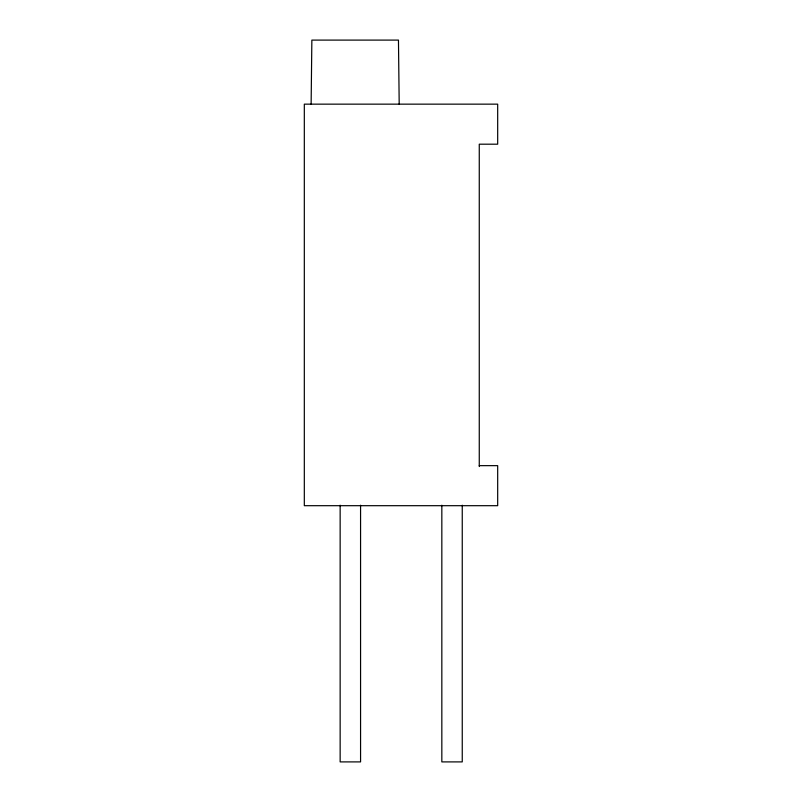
<?xml version="1.0" encoding="UTF-8"?>
<svg xmlns="http://www.w3.org/2000/svg" width="802" height="802" viewBox="0 0 802 802"><rect width="100%" height="100%" fill="white"/><g stroke="black" fill="none" stroke-linecap="round" stroke-linejoin="round"><path stroke-width="1.2" d="M399.195 104.15L398.464 40.1L311.858 40.1L311.126 104.15M479.265 465.651L497.681 465.651L497.681 505.691L304.319 505.691L304.319 104.15L497.681 104.15L497.681 144.19L479.265 144.19L479.265 466.523M462.253 505.21L462.253 761.9L441.832 761.9L441.832 505.21M360.569 505.21L360.569 761.9L340.148 761.9L340.148 505.21"/></g></svg>
